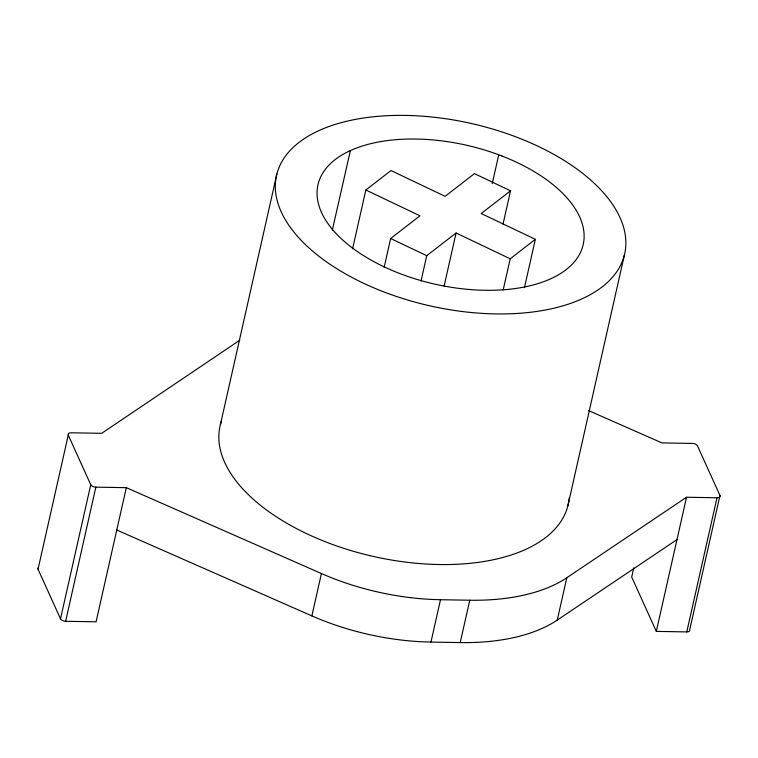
<?xml version="1.0" encoding="UTF-8"?>
<svg xmlns="http://www.w3.org/2000/svg" width="758" height="758" viewBox="0 0 758 758"><rect width="100%" height="100%" fill="white"/><g stroke="black" fill="none" stroke-linecap="round" stroke-linejoin="round"><path stroke-width="1.14" d="M588.398 410.495L661.914 442.899L692.376 443.421A4.245 2.227 12.7 0 1 697.483 445.856L719.967 495.476A4.245 2.227 12.7 0 1 717.002 497.769L686.53 497.248L566.813 577.738A169.934 89.046 12.7 0 1 469.771 600.222L440.502 599.72A169.934 89.046 12.7 0 1 321.42 573.541L126.321 487.669L96.086 621.806L65.624 621.285A4.245 2.227 12.7 0 1 60.517 618.85L38.033 569.23L68.258 435.092A4.245 2.227 12.7 0 1 71.224 432.799L101.686 433.32L239.822 340.2M60.517 618.85L90.742 484.713L68.258 435.092M65.624 621.285L95.849 487.148A4.245 2.227 12.7 0 1 90.742 484.713M220.398 424.632L276.878 174.008M352.603 248.747L365.839 190.002L390.986 170.541L445.117 196.331L474.451 173.629L510.541 190.817L503.009 224.226M384.154 267.299L390.645 238.505L419.979 215.803L365.839 190.002M676.989 539.601L557.263 620.091A169.934 89.046 12.7 0 1 460.229 642.576L430.961 642.073A169.934 89.046 12.7 0 1 311.87 615.894L321.42 573.541M421.031 281.047L426.735 255.702L456.07 232.99L510.21 258.791L535.347 239.32L481.207 213.529L510.541 190.817M444.112 286.05L456.07 232.99M492.245 183.626L498.736 154.822M503.198 289.888L510.21 258.791M430.961 642.073L440.502 599.72M524.441 287.699L535.347 239.32M460.229 642.576L469.771 600.222M567.837 505.937L624.308 255.323A178.424 93.49 12.7 0 0 383.899 115.889A178.424 93.49 12.7 0 0 343.573 272.785A178.424 93.49 12.7 0 0 624.308 255.323M557.263 620.091L566.813 577.738M633.754 567.856L631.689 577.037L656.305 631.386L686.776 631.907A4.245 2.227 12.7 0 0 689.742 629.604L719.967 495.476M656.305 631.386L686.53 497.248M686.776 631.907L717.002 497.769M332.307 230.186L350.404 150.567M95.849 487.148L126.321 487.669M116.77 530.022L311.87 615.894M390.645 238.505L426.735 255.702M38.033 569.23A4.245 2.227 12.7 0 1 38.175 567.856M569.201 497.892A178.424 93.49 12.7 0 1 374.623 556.732A178.424 93.49 12.7 0 1 221.573 420.718M501.985 156.025L493.818 153.021A135.947 71.233 12.7 0 0 335.102 159.635A135.947 71.233 12.7 0 0 362.305 254.84L369.051 258.942A135.947 71.233 12.7 0 0 399.201 273.306L407.368 276.31A135.947 71.233 12.7 0 0 566.084 269.687A135.947 71.233 12.7 0 0 538.881 174.492L532.135 170.389A135.947 71.233 12.7 0 0 501.985 156.025"/></g></svg>
